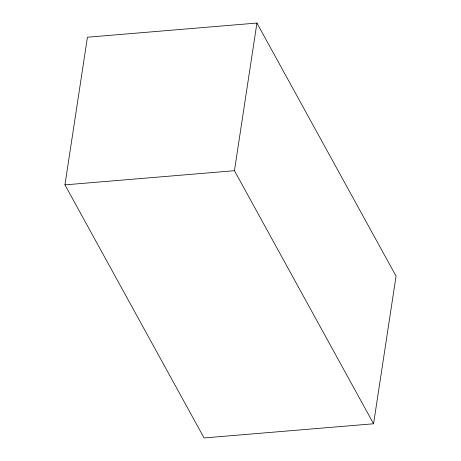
<?xml version="1.0" encoding="UTF-8"?>
<svg xmlns="http://www.w3.org/2000/svg" width="461" height="461" viewBox="0 0 461 461"><rect width="100%" height="100%" fill="white"/><g stroke="black" fill="none" stroke-linecap="round" stroke-linejoin="round"><path stroke-width="0.69" d="M64.943 184.873L87.429 37.22L256.927 23.05L396.057 276.127L373.571 423.78L204.073 437.95L64.943 184.873L234.442 170.703L373.571 423.78M234.442 170.703L256.927 23.05"/></g></svg>
